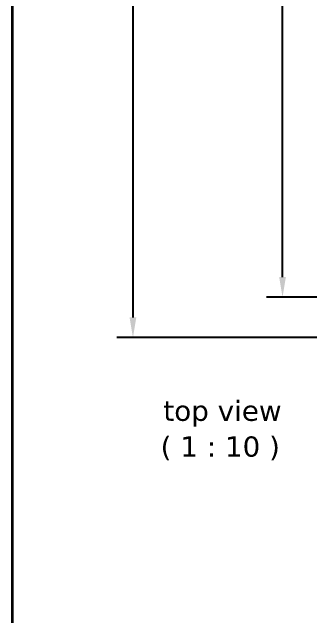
# Model space of a CAD drawing. Header units: millimetres. Extents: x 68 to 2000, y 100 to 2870.
# Drawn here: x 160 to 529, y 1228 to 1976 of the extents above; entities that cross this region are included whole.
import ezdxf

# ---------------------------------------------------------------- set-up
doc = ezdxf.new("R2010")
doc.units = ezdxf.units.MM
doc.header["$LTSCALE"] = 10
for name, color, linetype, lineweight in [('Bemaßung (ISO)', 7, 'Continuous', 25), ('Rahmen (ISO)', 7, 'Continuous', 35), ('Symbol (ISO)', 7, 'Continuous', 25)]:
    doc.layers.add(name, color=color, linetype=linetype, lineweight=lineweight)
doc.styles.add('Bezeichnungstext (DIN)', font='verdana.ttf')
doc.styles.add('Notiztext (DIN)', font='verdana.ttf')
doc.dimstyles.new('Standard (DIN)', dxfattribs={"dimscale": 10, "dimtxt": 2.5, "dimasz": 2.5, "dimexe": 2, "dimexo": 4, "dimgap": 0.5, "dimtad": 1, "dimdec": 1, "dimrnd": 1e-08, "dimtxsty": 'Notiztext (DIN)', "dimcen": 0.09, "dimclrd": 256, "dimclre": 256, "dimclrt": 256, "dimadec": 0, "dimazin": 2, "dimtfac": 1, "dimtmove": 0, "dimatfit": 3, "dimfxl": 0, "dimtolj": 1, "dimtzin": 0, "dimlwd": -1, "dimlwe": -1, "dimarcsym": 0})

# ---------------------------------------------------------------- blocks, each defined once
blk = doc.blocks.new('Ränder Wedi_hoch')
at = {"layer": 'Rahmen (ISO)'}
blk.add_line((16, 287), (16, 10), dxfattribs=at)
blk = doc.blocks.new('*D77')
at = {"layer": 'Bemaßung (ISO)', "transparency": 16777216}
for p, q in [((549.28, 2573.67), (289.28, 2573.67)), ((309.28, 2548.67), (309.28, 1598.67)), ((549.28, 1573.67), (289.28, 1573.67))]:
    blk.add_line(p, q, dxfattribs=at)
for points in [[(305.11, 2548.67), (313.45, 2548.67), (309.28, 2573.67)], [(305.11, 1598.67), (313.45, 1598.67), (309.28, 1573.67)]]:
    blk.add_solid(points, dxfattribs=at)
at = {"layer": 'Defpoints', "color": 0, "transparency": 16777216}
for p in [(589.28, 2573.67), (309.28, 1573.67), (589.28, 1573.67)]:
    blk.add_point(p, dxfattribs=at)
at = {"layer": 'Bemaßung (ISO)', "transparency": 16777216, "insert": (278.26, 2033.42), "char_height": 25, "attachment_point": 1, "rotation": 90, "style": 'Notiztext (DIN)'}
blk.add_mtext('\\A1;1000', dxfattribs=at)
blk = doc.blocks.new('*D78')
at = {"layer": 'Bemaßung (ISO)', "transparency": 16777216}
for p, q in [((584.44, 2523.66), (474.06, 2523.66)), ((494.06, 1648.68), (494.06, 2498.66)), ((584.44, 1623.68), (474.06, 1623.68))]:
    blk.add_line(p, q, dxfattribs=at)
for points in [[(489.9, 2498.66), (498.23, 2498.66), (494.06, 2523.66)], [(489.9, 1648.68), (498.23, 1648.68), (494.06, 1623.68)]]:
    blk.add_solid(points, dxfattribs=at)
at = {"layer": 'Defpoints', "color": 0, "transparency": 16777216}
for p in [(494.06, 2523.66), (624.44, 2523.66), (624.44, 1623.68)]:
    blk.add_point(p, dxfattribs=at)
at = {"layer": 'Bemaßung (ISO)', "transparency": 16777216, "insert": (463.04, 2042.96), "char_height": 25, "attachment_point": 1, "rotation": 90, "style": 'Notiztext (DIN)'}
blk.add_mtext('\\A1;900', dxfattribs=at)

msp = doc.modelspace()

# ---------------------------------------------------------------- block references
at = {"xscale": 10, "yscale": 10, "zscale": 10}
msp.add_blockref('Ränder Wedi_hoch', (0, 0), dxfattribs=at)

# ---------------------------------------------------------------- texts
at = {"layer": 'Symbol (ISO)', "char_height": 25, "attachment_point": 7, "line_spacing_factor": 1.804554, "style": 'Bezeichnungstext (DIN)'}
for s, insert in [('top view', (346.85, 1463.66)), (' ( 1 : 10 )', (332.57, 1422.01))]:
    msp.add_mtext(s, dxfattribs=dict(at, insert=insert))

# ---------------------------------------------------------------- dimensions: what is measured, and where the dimension line sits
at = {"layer": 'Bemaßung (ISO)'}
for base, p1, p2, picture, middle in [((309.28, 1573.67), (589.28, 2573.67), (589.28, 1573.67), '*D77', (309.28, 2073.67)), ((494.06, 2523.66), (624.44, 1623.68), (624.44, 2523.66), '*D78', (494.06, 2073.67))]:
    dim = msp.add_linear_dim(base=base, p1=p1, p2=p2, angle=90, dimstyle='Standard (DIN)', override={"dimdec": 1, "dimtp": 0, "dimtm": 0, "dimtdec": 2, "dimtofl": 0, "dimatfit": 1}, dxfattribs=at)
    dim.commit()
    dim.dimension.update_dxf_attribs({"geometry": picture, "text_midpoint": middle, "dimtype": 160})

doc.saveas('drawing.dxf')
